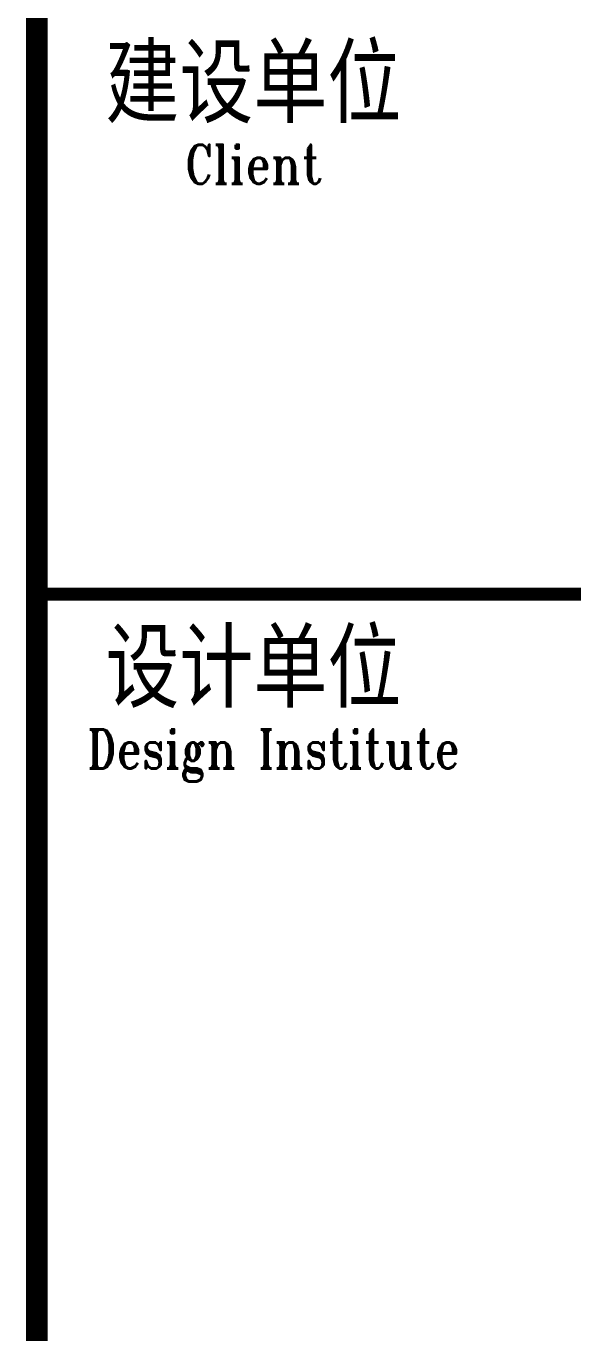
# Model space of a CAD drawing. Header units: millimetres. Extents: x 2998490 to 15040601, y 444546 to 7822218.
# Drawn here: x 14951845 to 14954371, y 7604852 to 7610886 of the extents above; entities that cross this region are included whole.
import ezdxf
from ezdxf.enums import TextEntityAlignment as Align

# ---------------------------------------------------------------- set-up
doc = ezdxf.new("R2010")
doc.units = ezdxf.units.MM
doc.header["$LTSCALE"] = 2000
doc.layers.add('图框', color=7, linetype='Continuous')
doc.styles.add('TKZ2_tjkts.shx', font='tjromant.shx', dxfattribs={"bigfont": 'tjkts.shx'})

# ---------------------------------------------------------------- blocks, each defined once
blk = doc.blocks.new('TJAD_TK_A0')
at = {"layer": '图框'}
for points, const_width in [([(2072, 389.297), (2072, -431.703)], 1), ([(2072, -57.703), (2152, -57.703)], 0.6)]:
    blk.add_lwpolyline(points, dxfattribs=dict(at, const_width=const_width))
at = {"layer": '图框', "style": 'TKZ2_tjkts.shx'}
for s, p in [('建设单位', (2082, -34.155)), ('设计单位', (2082, -61.155))]:
    blk.add_text(s, height=3.6, dxfattribs=at).set_placement(p, align=Align.MIDDLE_CENTER)
at = {"layer": '图框', "style": 'TKZ2_tjkts.shx', "width": 0.8}
for s, p in [('Client', (2082, -37.855)), ('Design Institute', (2082.931, -64.855))]:
    blk.add_text(s, height=1.8, dxfattribs=at).set_placement(p, align=Align.MIDDLE_CENTER)

msp = doc.modelspace()

# ---------------------------------------------------------------- block references
at = {"layer": '图框', "xscale": 100, "yscale": 100, "zscale": 100}
msp.add_blockref('TJAD_TK_A0', (14744694.6, 7614033.9), dxfattribs=at)

doc.saveas('drawing.dxf')
